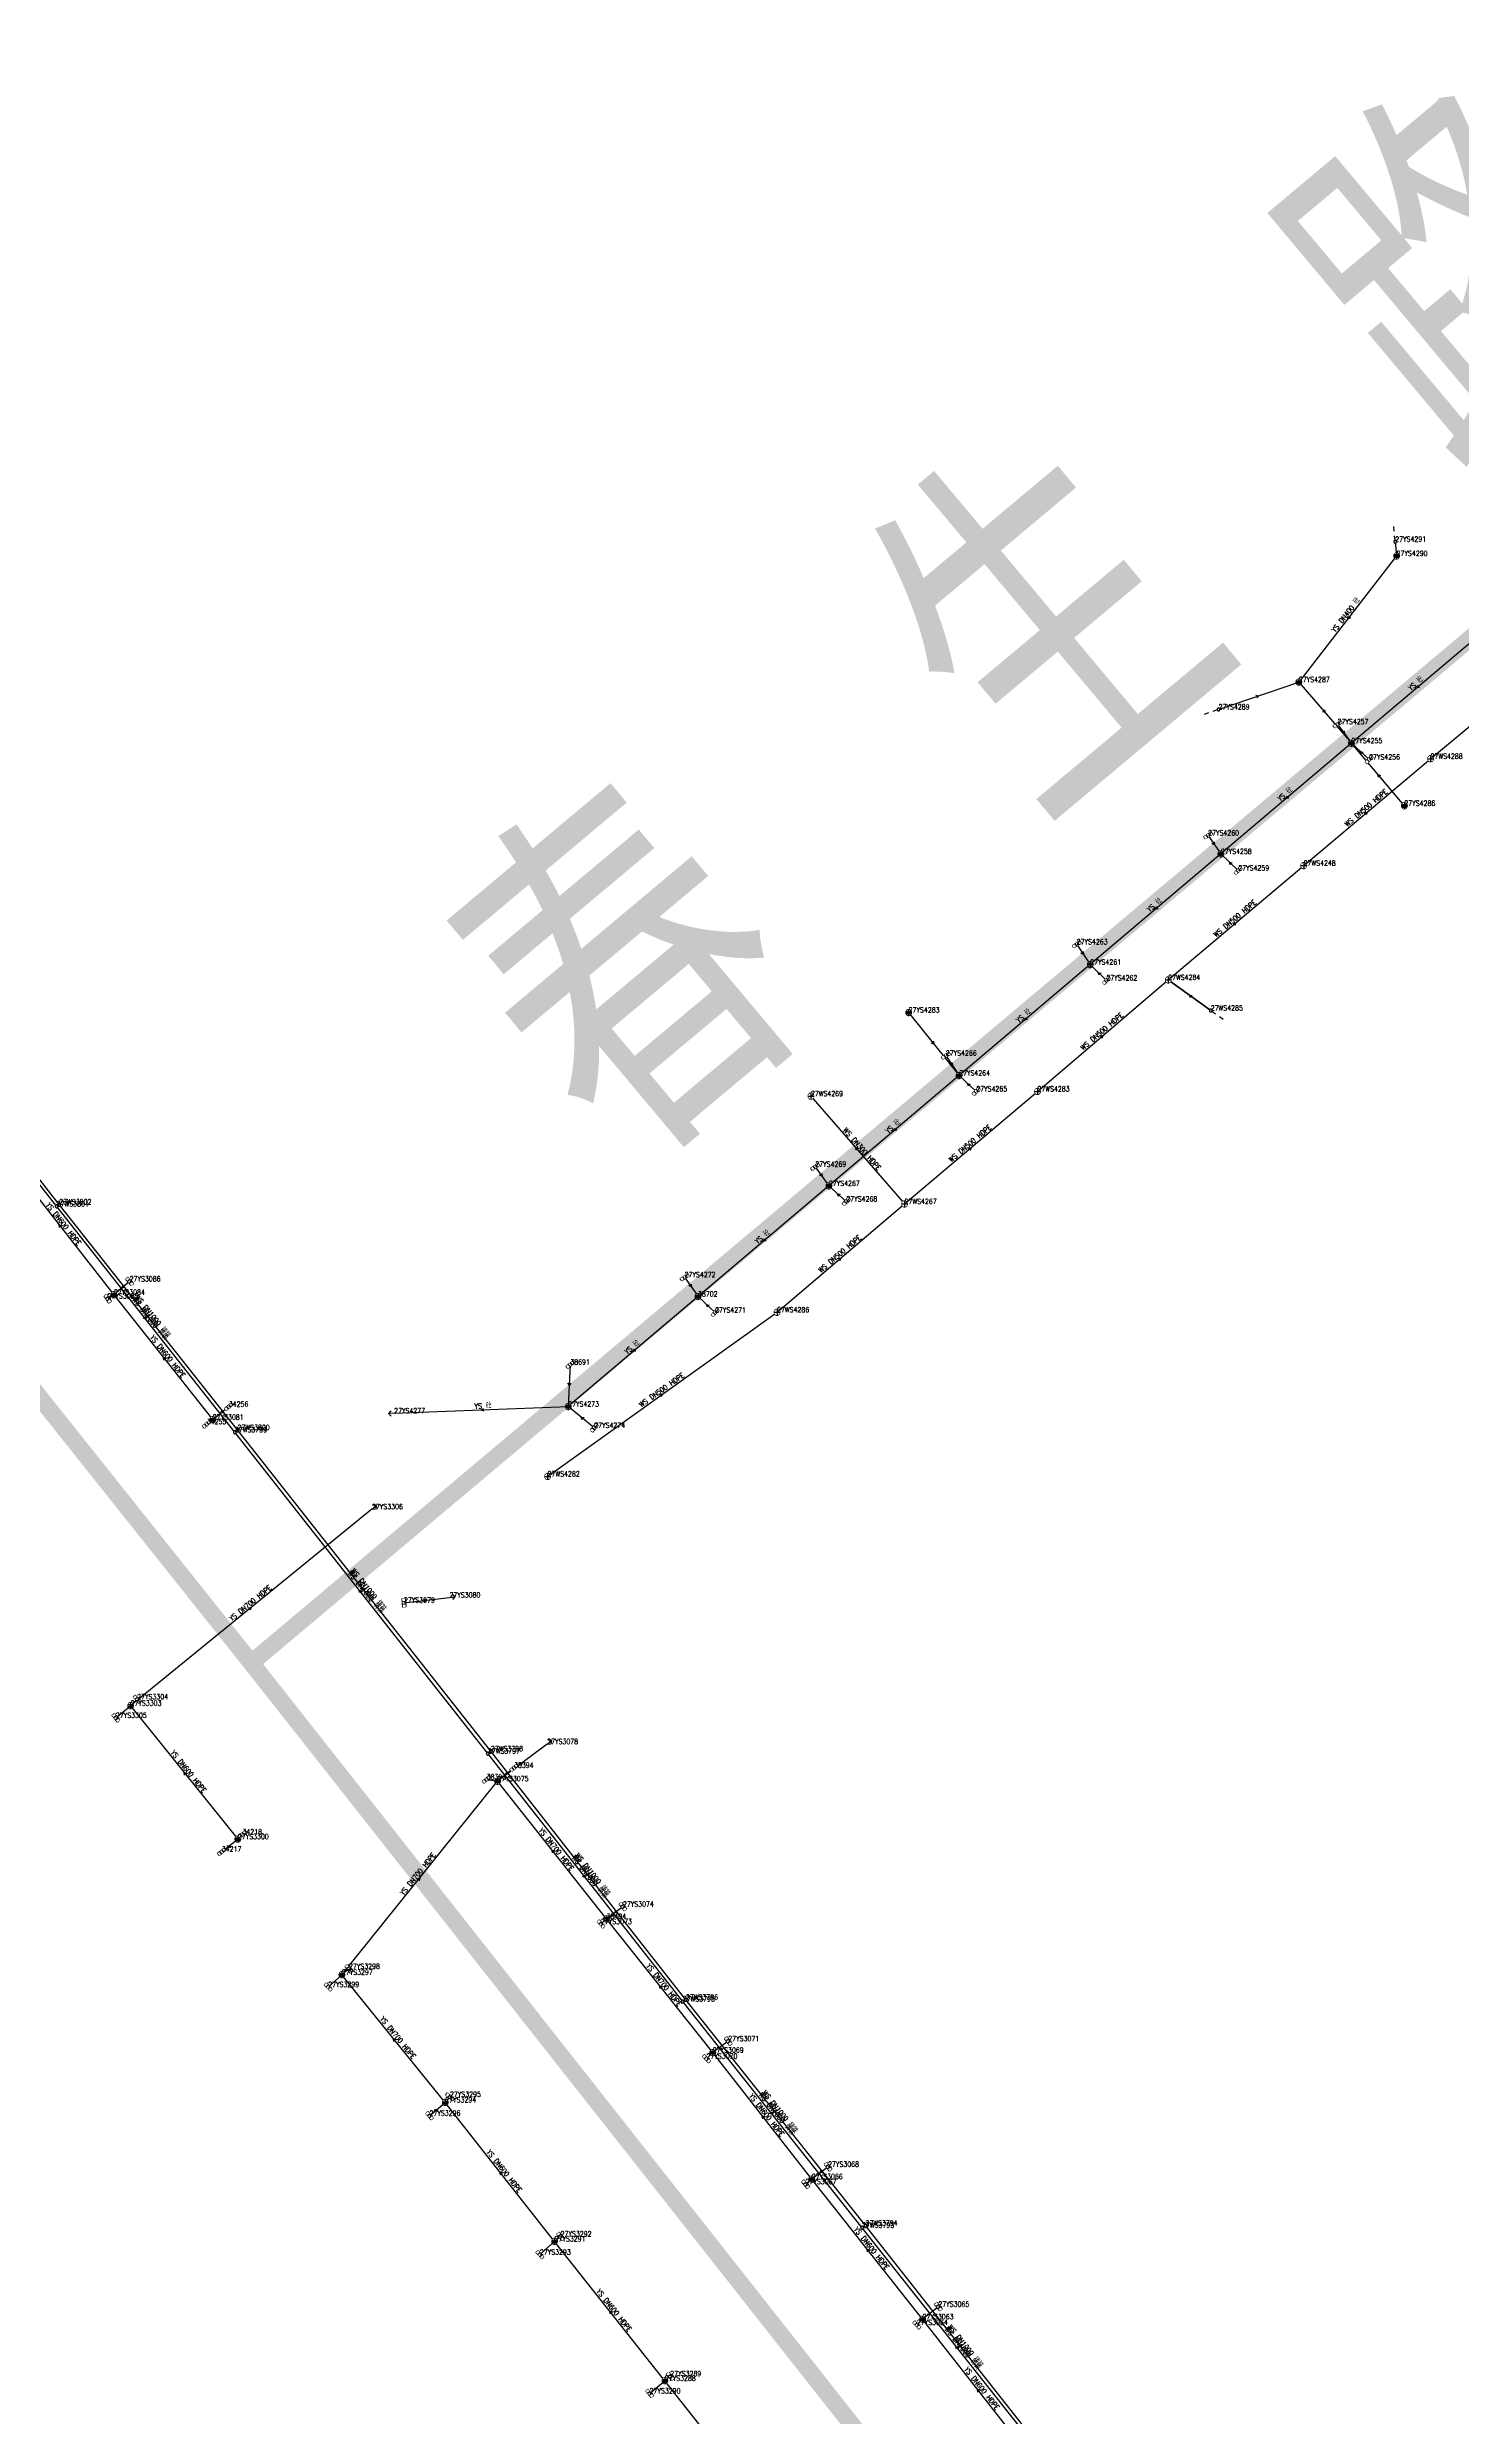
# Model space of a CAD drawing. Extents: x 78813 to 99477, y 2421021 to 2448125.
# Drawn here: x 82800.3 to 83048.1, y 2433436.8 to 2433852 of the extents above; entities that cross this region are included whole.
import ezdxf
from ezdxf.enums import TextEntityAlignment as Align

# ---------------------------------------------------------------- set-up
doc = ezdxf.new("R2010")
doc.units = 0
doc.set_wipeout_variables(frame=1)
doc.layers.get('0').update_dxf_attribs({"linetype": 'CONTINUOUS'})
for name, color, linetype in [('DX_WS', 16, 'CONTINUOUS'), ('DX_YS', 42, 'CONTINUOUS'), ('道路', 5, 'CONTINUOUS')]:
    doc.layers.add(name, color=color, linetype=linetype)
for name, color, linetype, true_color in [('WSLINE', 7, 'CONTINUOUS', 0x7f0000), ('YSANNEXE', 7, 'CONTINUOUS', 0xcc9900), ('YSLINE', 7, 'CONTINUOUS', 0xcc9900)]:
    doc.layers.add(name, color=color, linetype=linetype, true_color=true_color)
doc.layers.add('道路名称', color=7, linetype='CONTINUOUS', lineweight=0)
doc.styles.add('CcNameZT', font='txt.SHX', dxfattribs={"width": 0.8, "bigfont": 'HZTXT.SHX'})
doc.styles.get("Standard").update_dxf_attribs({"font": 'txt.shx', "bigfont": 'hztxt.shx'})
doc.styles.add('宋体0.7', font='', dxfattribs={"width": 0.7})
doc.styles.get('宋体0.7').set_extended_font_data('SimSun')

# ---------------------------------------------------------------- blocks, each defined once
blk = doc.blocks.new('PS管线点')
blk.add_wipeout([(0.5, 0), (0.5, 0.03), (0.5, 0.07), (0.49, 0.1), (0.48, 0.14), (0.47, 0.17), (0.46, 0.2), (0.44, 0.23), (0.42, 0.26), (0.4, 0.29), (0.38, 0.32), (0.36, 0.35), (0.33, 0.37), (0.31, 0.39), (0.28, 0.41), (0.25, 0.43), (0.22, 0.45), (0.19, 0.46), (0.15, 0.48), (0.12, 0.49), (0.09, 0.49), (0.05, 0.5), (0.02, 0.5), (-0.02, 0.5), (-0.05, 0.5), (-0.09, 0.49), (-0.12, 0.49), (-0.15, 0.48), (-0.19, 0.46), (-0.22, 0.45), (-0.25, 0.43), (-0.28, 0.41), (-0.31, 0.39), (-0.33, 0.37), (-0.36, 0.35), (-0.38, 0.32), (-0.4, 0.29), (-0.42, 0.26), (-0.44, 0.23), (-0.46, 0.2), (-0.47, 0.17), (-0.48, 0.14), (-0.49, 0.1), (-0.5, 0.07), (-0.5, 0.03), (-0.5, 0), (-0.5, -0.03), (-0.5, -0.07), (-0.49, -0.1), (-0.48, -0.14), (-0.47, -0.17), (-0.46, -0.2), (-0.44, -0.23), (-0.42, -0.26), (-0.4, -0.29), (-0.38, -0.32), (-0.36, -0.35), (-0.33, -0.37), (-0.31, -0.39), (-0.28, -0.41), (-0.25, -0.43), (-0.22, -0.45), (-0.19, -0.46), (-0.15, -0.48), (-0.12, -0.49), (-0.09, -0.49), (-0.05, -0.5), (-0.02, -0.5), (0.02, -0.5), (0.05, -0.5), (0.09, -0.49), (0.12, -0.49), (0.15, -0.48), (0.19, -0.46), (0.22, -0.45), (0.25, -0.43), (0.28, -0.41), (0.31, -0.39), (0.33, -0.37), (0.36, -0.35), (0.38, -0.32), (0.4, -0.29), (0.42, -0.26), (0.44, -0.23), (0.46, -0.2), (0.47, -0.17), (0.48, -0.14), (0.49, -0.1), (0.5, -0.07)])
blk.add_lwpolyline([(0.5, 0), (0.5, 0.03), (0.5, 0.07), (0.49, 0.1), (0.48, 0.14), (0.47, 0.17), (0.46, 0.2), (0.44, 0.23), (0.42, 0.26), (0.4, 0.29), (0.38, 0.32), (0.36, 0.35), (0.33, 0.37), (0.31, 0.39), (0.28, 0.41), (0.25, 0.43), (0.22, 0.45), (0.19, 0.46), (0.15, 0.48), (0.12, 0.49), (0.09, 0.49), (0.05, 0.5), (0.02, 0.5), (-0.02, 0.5), (-0.05, 0.5), (-0.09, 0.49), (-0.12, 0.49), (-0.15, 0.48), (-0.19, 0.46), (-0.22, 0.45), (-0.25, 0.43), (-0.28, 0.41), (-0.31, 0.39), (-0.33, 0.37), (-0.36, 0.35), (-0.38, 0.32), (-0.4, 0.29), (-0.42, 0.26), (-0.44, 0.23), (-0.46, 0.2), (-0.47, 0.17), (-0.48, 0.14), (-0.49, 0.1), (-0.5, 0.07), (-0.5, 0.03), (-0.5, 0), (-0.5, -0.03), (-0.5, -0.07), (-0.49, -0.1), (-0.48, -0.14), (-0.47, -0.17), (-0.46, -0.2), (-0.44, -0.23), (-0.42, -0.26), (-0.4, -0.29), (-0.38, -0.32), (-0.36, -0.35), (-0.33, -0.37), (-0.31, -0.39), (-0.28, -0.41), (-0.25, -0.43), (-0.22, -0.45), (-0.19, -0.46), (-0.15, -0.48), (-0.12, -0.49), (-0.09, -0.49), (-0.05, -0.5), (-0.02, -0.5), (0.02, -0.5), (0.05, -0.5), (0.09, -0.49), (0.12, -0.49), (0.15, -0.48), (0.19, -0.46), (0.22, -0.45), (0.25, -0.43), (0.28, -0.41), (0.31, -0.39), (0.33, -0.37), (0.36, -0.35), (0.38, -0.32), (0.4, -0.29), (0.42, -0.26), (0.44, -0.23), (0.46, -0.2), (0.47, -0.17), (0.48, -0.14), (0.49, -0.1), (0.5, -0.07), (0.5, 0)], close=True)
blk = doc.blocks.new('PS非普查')
blk.add_lwpolyline([(3.7, 0), (5.3, 0)])
blk.add_wipeout([(0.5, 0), (0.5, 0.03), (0.5, 0.07), (0.49, 0.1), (0.48, 0.14), (0.47, 0.17), (0.46, 0.2), (0.44, 0.23), (0.42, 0.26), (0.4, 0.29), (0.38, 0.32), (0.36, 0.35), (0.33, 0.37), (0.31, 0.39), (0.28, 0.41), (0.25, 0.43), (0.22, 0.45), (0.19, 0.46), (0.15, 0.48), (0.12, 0.49), (0.09, 0.49), (0.05, 0.5), (0.02, 0.5), (-0.02, 0.5), (-0.05, 0.5), (-0.09, 0.49), (-0.12, 0.49), (-0.15, 0.48), (-0.19, 0.46), (-0.22, 0.45), (-0.25, 0.43), (-0.28, 0.41), (-0.31, 0.39), (-0.33, 0.37), (-0.36, 0.35), (-0.38, 0.32), (-0.4, 0.29), (-0.42, 0.26), (-0.44, 0.23), (-0.46, 0.2), (-0.47, 0.17), (-0.48, 0.14), (-0.49, 0.1), (-0.5, 0.07), (-0.5, 0.03), (-0.5, 0), (-0.5, -0.03), (-0.5, -0.07), (-0.49, -0.1), (-0.48, -0.14), (-0.47, -0.17), (-0.46, -0.2), (-0.44, -0.23), (-0.42, -0.26), (-0.4, -0.29), (-0.38, -0.32), (-0.36, -0.35), (-0.33, -0.37), (-0.31, -0.39), (-0.28, -0.41), (-0.25, -0.43), (-0.22, -0.45), (-0.19, -0.46), (-0.15, -0.48), (-0.12, -0.49), (-0.09, -0.49), (-0.05, -0.5), (-0.02, -0.5), (0.02, -0.5), (0.05, -0.5), (0.09, -0.49), (0.12, -0.49), (0.15, -0.48), (0.19, -0.46), (0.22, -0.45), (0.25, -0.43), (0.28, -0.41), (0.31, -0.39), (0.33, -0.37), (0.36, -0.35), (0.38, -0.32), (0.4, -0.29), (0.42, -0.26), (0.44, -0.23), (0.46, -0.2), (0.47, -0.17), (0.48, -0.14), (0.49, -0.1), (0.5, -0.07)])
blk.add_line((0.5, 0), (2.1, 0))
blk.add_lwpolyline([(0.5, 0), (0.5, 0.03), (0.5, 0.07), (0.49, 0.1), (0.48, 0.14), (0.47, 0.17), (0.46, 0.2), (0.44, 0.23), (0.42, 0.26), (0.4, 0.29), (0.38, 0.32), (0.36, 0.35), (0.33, 0.37), (0.31, 0.39), (0.28, 0.41), (0.25, 0.43), (0.22, 0.45), (0.19, 0.46), (0.15, 0.48), (0.12, 0.49), (0.09, 0.49), (0.05, 0.5), (0.02, 0.5), (-0.02, 0.5), (-0.05, 0.5), (-0.09, 0.49), (-0.12, 0.49), (-0.15, 0.48), (-0.19, 0.46), (-0.22, 0.45), (-0.25, 0.43), (-0.28, 0.41), (-0.31, 0.39), (-0.33, 0.37), (-0.36, 0.35), (-0.38, 0.32), (-0.4, 0.29), (-0.42, 0.26), (-0.44, 0.23), (-0.46, 0.2), (-0.47, 0.17), (-0.48, 0.14), (-0.49, 0.1), (-0.5, 0.07), (-0.5, 0.03), (-0.5, 0), (-0.5, -0.03), (-0.5, -0.07), (-0.49, -0.1), (-0.48, -0.14), (-0.47, -0.17), (-0.46, -0.2), (-0.44, -0.23), (-0.42, -0.26), (-0.4, -0.29), (-0.38, -0.32), (-0.36, -0.35), (-0.33, -0.37), (-0.31, -0.39), (-0.28, -0.41), (-0.25, -0.43), (-0.22, -0.45), (-0.19, -0.46), (-0.15, -0.48), (-0.12, -0.49), (-0.09, -0.49), (-0.05, -0.5), (-0.02, -0.5), (0.02, -0.5), (0.05, -0.5), (0.09, -0.49), (0.12, -0.49), (0.15, -0.48), (0.19, -0.46), (0.22, -0.45), (0.25, -0.43), (0.28, -0.41), (0.31, -0.39), (0.33, -0.37), (0.36, -0.35), (0.38, -0.32), (0.4, -0.29), (0.42, -0.26), (0.44, -0.23), (0.46, -0.2), (0.47, -0.17), (0.48, -0.14), (0.49, -0.1), (0.5, -0.07), (0.5, 0)], close=True)
blk = doc.blocks.new('PS污水井')
blk.add_lwpolyline([(1, 0), (1, 0.07), (0.99, 0.14), (0.98, 0.21), (0.96, 0.28), (0.94, 0.34), (0.91, 0.41), (0.88, 0.47), (0.85, 0.53), (0.81, 0.59), (0.77, 0.64), (0.72, 0.69), (0.67, 0.74), (0.62, 0.79), (0.56, 0.83), (0.5, 0.87), (0.44, 0.9), (0.37, 0.93), (0.31, 0.95), (0.24, 0.97), (0.17, 0.98), (0.1, 0.99), (0.03, 1), (-0.03, 1), (-0.1, 0.99), (-0.17, 0.98), (-0.24, 0.97), (-0.31, 0.95), (-0.37, 0.93), (-0.44, 0.9), (-0.5, 0.87), (-0.56, 0.83), (-0.62, 0.79), (-0.67, 0.74), (-0.72, 0.69), (-0.77, 0.64), (-0.81, 0.59), (-0.85, 0.53), (-0.88, 0.47), (-0.91, 0.41), (-0.94, 0.34), (-0.96, 0.28), (-0.98, 0.21), (-0.99, 0.14), (-1, 0.07), (-1, 0), (-1, -0.07), (-0.99, -0.14), (-0.98, -0.21), (-0.96, -0.28), (-0.94, -0.34), (-0.91, -0.41), (-0.88, -0.47), (-0.85, -0.53), (-0.81, -0.59), (-0.77, -0.64), (-0.72, -0.69), (-0.67, -0.74), (-0.62, -0.79), (-0.56, -0.83), (-0.5, -0.87), (-0.44, -0.9), (-0.37, -0.93), (-0.31, -0.95), (-0.24, -0.97), (-0.17, -0.98), (-0.1, -0.99), (-0.03, -1), (0.03, -1), (0.1, -0.99), (0.17, -0.98), (0.24, -0.97), (0.31, -0.95), (0.37, -0.93), (0.44, -0.9), (0.5, -0.87), (0.56, -0.83), (0.62, -0.79), (0.67, -0.74), (0.72, -0.69), (0.77, -0.64), (0.81, -0.59), (0.85, -0.53), (0.88, -0.47), (0.91, -0.41), (0.94, -0.34), (0.96, -0.28), (0.98, -0.21), (0.99, -0.14), (1, 0)], close=True)
blk.add_wipeout([(1, 0), (1, 0.07), (0.99, 0.14), (0.98, 0.21), (0.96, 0.28), (0.94, 0.34), (0.91, 0.41), (0.88, 0.47), (0.85, 0.53), (0.81, 0.59), (0.77, 0.64), (0.72, 0.69), (0.67, 0.74), (0.62, 0.79), (0.56, 0.83), (0.5, 0.87), (0.44, 0.9), (0.37, 0.93), (0.31, 0.95), (0.24, 0.97), (0.17, 0.98), (0.1, 0.99), (0.03, 1), (-0.03, 1), (-0.1, 0.99), (-0.17, 0.98), (-0.24, 0.97), (-0.31, 0.95), (-0.37, 0.93), (-0.44, 0.9), (-0.5, 0.87), (-0.56, 0.83), (-0.62, 0.79), (-0.67, 0.74), (-0.72, 0.69), (-0.77, 0.64), (-0.81, 0.59), (-0.85, 0.53), (-0.88, 0.47), (-0.91, 0.41), (-0.94, 0.34), (-0.96, 0.28), (-0.98, 0.21), (-0.99, 0.14), (-1, 0.07), (-1, 0), (-1, -0.07), (-0.99, -0.14), (-0.98, -0.21), (-0.96, -0.28), (-0.94, -0.34), (-0.91, -0.41), (-0.88, -0.47), (-0.85, -0.53), (-0.81, -0.59), (-0.77, -0.64), (-0.72, -0.69), (-0.67, -0.74), (-0.62, -0.79), (-0.56, -0.83), (-0.5, -0.87), (-0.44, -0.9), (-0.37, -0.93), (-0.31, -0.95), (-0.24, -0.97), (-0.17, -0.98), (-0.1, -0.99), (-0.03, -1), (0.03, -1), (0.1, -0.99), (0.17, -0.98), (0.24, -0.97), (0.31, -0.95), (0.37, -0.93), (0.44, -0.9), (0.5, -0.87), (0.56, -0.83), (0.62, -0.79), (0.67, -0.74), (0.72, -0.69), (0.77, -0.64), (0.81, -0.59), (0.85, -0.53), (0.88, -0.47), (0.91, -0.41), (0.94, -0.34), (0.96, -0.28), (0.98, -0.21), (0.99, -0.14)])
for p, q in [((-1, 0), (0, 0)), ((0, 1), (0, 0)), ((0, 0), (0, -1)), ((0, 0), (1, 0))]:
    blk.add_line(p, q)
blk = doc.blocks.new('LX')
for p, q in [((-0.866, 0.5), (0, 0)), ((0, 0), (-0.866, -0.5))]:
    blk.add_line(p, q)
blk = doc.blocks.new('PS雨水井')
blk.add_lwpolyline([(1, 0), (1, 0.07), (0.99, 0.14), (0.98, 0.21), (0.96, 0.28), (0.94, 0.34), (0.91, 0.41), (0.88, 0.47), (0.85, 0.53), (0.81, 0.59), (0.77, 0.64), (0.72, 0.69), (0.67, 0.74), (0.62, 0.79), (0.56, 0.83), (0.5, 0.87), (0.44, 0.9), (0.37, 0.93), (0.31, 0.95), (0.24, 0.97), (0.17, 0.98), (0.1, 0.99), (0.03, 1), (-0.03, 1), (-0.1, 0.99), (-0.17, 0.98), (-0.24, 0.97), (-0.31, 0.95), (-0.37, 0.93), (-0.44, 0.9), (-0.5, 0.87), (-0.56, 0.83), (-0.62, 0.79), (-0.67, 0.74), (-0.72, 0.69), (-0.77, 0.64), (-0.81, 0.59), (-0.85, 0.53), (-0.88, 0.47), (-0.91, 0.41), (-0.94, 0.34), (-0.96, 0.28), (-0.98, 0.21), (-0.99, 0.14), (-1, 0.07), (-1, 0), (-1, -0.07), (-0.99, -0.14), (-0.98, -0.21), (-0.96, -0.28), (-0.94, -0.34), (-0.91, -0.41), (-0.88, -0.47), (-0.85, -0.53), (-0.81, -0.59), (-0.77, -0.64), (-0.72, -0.69), (-0.67, -0.74), (-0.62, -0.79), (-0.56, -0.83), (-0.5, -0.87), (-0.44, -0.9), (-0.37, -0.93), (-0.31, -0.95), (-0.24, -0.97), (-0.17, -0.98), (-0.1, -0.99), (-0.03, -1), (0.03, -1), (0.1, -0.99), (0.17, -0.98), (0.24, -0.97), (0.31, -0.95), (0.37, -0.93), (0.44, -0.9), (0.5, -0.87), (0.56, -0.83), (0.62, -0.79), (0.67, -0.74), (0.72, -0.69), (0.77, -0.64), (0.81, -0.59), (0.85, -0.53), (0.88, -0.47), (0.91, -0.41), (0.94, -0.34), (0.96, -0.28), (0.98, -0.21), (0.99, -0.14), (1, 0)], close=True)
blk.add_wipeout([(1, 0), (1, 0.07), (0.99, 0.14), (0.98, 0.21), (0.96, 0.28), (0.94, 0.34), (0.91, 0.41), (0.88, 0.47), (0.85, 0.53), (0.81, 0.59), (0.77, 0.64), (0.72, 0.69), (0.67, 0.74), (0.62, 0.79), (0.56, 0.83), (0.5, 0.87), (0.44, 0.9), (0.37, 0.93), (0.31, 0.95), (0.24, 0.97), (0.17, 0.98), (0.1, 0.99), (0.03, 1), (-0.03, 1), (-0.1, 0.99), (-0.17, 0.98), (-0.24, 0.97), (-0.31, 0.95), (-0.37, 0.93), (-0.44, 0.9), (-0.5, 0.87), (-0.56, 0.83), (-0.62, 0.79), (-0.67, 0.74), (-0.72, 0.69), (-0.77, 0.64), (-0.81, 0.59), (-0.85, 0.53), (-0.88, 0.47), (-0.91, 0.41), (-0.94, 0.34), (-0.96, 0.28), (-0.98, 0.21), (-0.99, 0.14), (-1, 0.07), (-1, 0), (-1, -0.07), (-0.99, -0.14), (-0.98, -0.21), (-0.96, -0.28), (-0.94, -0.34), (-0.91, -0.41), (-0.88, -0.47), (-0.85, -0.53), (-0.81, -0.59), (-0.77, -0.64), (-0.72, -0.69), (-0.67, -0.74), (-0.62, -0.79), (-0.56, -0.83), (-0.5, -0.87), (-0.44, -0.9), (-0.37, -0.93), (-0.31, -0.95), (-0.24, -0.97), (-0.17, -0.98), (-0.1, -0.99), (-0.03, -1), (0.03, -1), (0.1, -0.99), (0.17, -0.98), (0.24, -0.97), (0.31, -0.95), (0.37, -0.93), (0.44, -0.9), (0.5, -0.87), (0.56, -0.83), (0.62, -0.79), (0.67, -0.74), (0.72, -0.69), (0.77, -0.64), (0.81, -0.59), (0.85, -0.53), (0.88, -0.47), (0.91, -0.41), (0.94, -0.34), (0.96, -0.28), (0.98, -0.21), (0.99, -0.14)])
for p, q in [((-1, 0), (0, 0)), ((-0.88, 0.48), (0, 0.47)), ((0, 1), (0, 0)), ((0, 0.47), (0.88, 0.47)), ((0, 0), (0, -1)), ((0, 0), (1, 0)), ((-0.88, -0.48), (0, -0.48)), ((0, -0.48), (0.88, -0.48))]:
    blk.add_line(p, q)
blk = doc.blocks.new('PS出水口')
for points in [[(0, 0), (1.97, 0)], [(1.15, -0.88), (1.97, 0), (1.11, 0.93)]]:
    blk.add_lwpolyline(points)
blk = doc.blocks.new('PS雨篦')
blk.add_lwpolyline([(-1.5, 0.5), (0, 0.5), (1.5, 0.5), (1.5, -0.5), (0, -0.5), (-1.5, -0.5)], close=True)
blk.add_wipeout([(-1.5, 0.5), (0, 0.5), (1.5, 0.5), (1.5, -0.5), (0, -0.5), (-1.5, -0.5)])
for p, q in [((-0.51, -0.5), (-0.51, 0.5)), ((0.49, -0.5), (0.49, 0.5))]:
    blk.add_line(p, q)
blk = doc.blocks.new('测量点')
h = blk.add_hatch(color=256)
edge = h.paths.add_edge_path()
edge.add_arc((0, 0), 0.5, 0, 360)
blk.add_circle((0, 0), 0.5)

msp = doc.modelspace()

# ---------------------------------------------------------------- linework, layer by layer
at = {"layer": 'WSLINE'}
for p, q in [((83042.7, 2433727.31), (83065.91, 2433746.71)), ((83020.46, 2433708.58), (83042.7, 2433727.31)), ((82996.72, 2433688.56), (83020.46, 2433708.58)), ((82973.82, 2433669.01), (82996.72, 2433688.56)), ((82996.72, 2433688.56), (83004.18, 2433683.2)), ((83004.18, 2433683.2), (82996.72, 2433688.56)), ((82801.96, 2433648.88), (82772.09, 2433686.9)), ((82802.41, 2433649.21), (82772.52, 2433687.25)), ((82934.11, 2433668.19), (82950.53, 2433649.3)), ((82950.53, 2433649.3), (82973.82, 2433669.01)), ((82833.18, 2433609.28), (82801.96, 2433648.88)), ((82833.66, 2433609.69), (82802.41, 2433649.21)), ((82928.18, 2433630.32), (82950.53, 2433649.3)), ((82887.98, 2433601.55), (82928.18, 2433630.32)), ((82877.51, 2433552.98), (82833.18, 2433609.28)), ((82878.04, 2433553.41), (82833.66, 2433609.69)), ((82911.66, 2433509.55), (82877.51, 2433552.98)), ((82912.21, 2433509.86), (82878.04, 2433553.41)), ((82943.68, 2433470.28), (82912.21, 2433509.86)), ((82943.08, 2433469.91), (82911.66, 2433509.55)), ((82976.76, 2433427.39), (82943.08, 2433469.91)), ((82977.21, 2433427.71), (82943.68, 2433470.28))]:
    msp.add_line(p, q, dxfattribs=at)
at = {"layer": 'YSLINE'}
for p, q in [((83036.75, 2433762.85), (83019.61, 2433740.75)), ((83036.5, 2433765.35), (83036.75, 2433762.85)), ((83051.77, 2433749.44), (83028.82, 2433730.03)), ((83005.55, 2433735.95), (83019.61, 2433740.75)), ((83019.61, 2433740.75), (83028.82, 2433730.03)), ((83026.4, 2433733.37), (83028.82, 2433730.03)), ((83031.92, 2433727.17), (83028.82, 2433730.03)), ((83038.1, 2433719.07), (83028.82, 2433730.03)), ((83003.72, 2433713.88), (83005.94, 2433710.63)), ((83005.94, 2433710.63), (82983.05, 2433691.23)), ((83008.99, 2433707.72), (83005.94, 2433710.63)), ((82980.69, 2433694.79), (82983.05, 2433691.23)), ((82983.05, 2433691.23), (82960.08, 2433671.8)), ((82985.89, 2433688.46), (82983.05, 2433691.23)), ((82951.24, 2433682.84), (82960.08, 2433671.8)), ((82960.08, 2433671.8), (82937.26, 2433652.46)), ((82957.75, 2433675.29), (82960.08, 2433671.8)), ((82963.08, 2433669.02), (82960.08, 2433671.8)), ((82934.88, 2433655.82), (82937.26, 2433652.46)), ((82937.26, 2433652.46), (82914.33, 2433633.08)), ((82940.32, 2433649.73), (82937.26, 2433652.46)), ((82814.74, 2433635.72), (82811.98, 2433633.39)), ((82911.99, 2433636.46), (82914.33, 2433633.08)), ((82810.88, 2433632.71), (82811.98, 2433633.39)), ((82811.98, 2433633.39), (82829.3, 2433611.49)), ((82914.33, 2433633.08), (82891.58, 2433613.79)), ((82917.32, 2433630.27), (82914.33, 2433633.08)), ((82891.95, 2433621.15), (82891.58, 2433613.79)), ((82861.09, 2433612.61), (82891.58, 2433613.79)), ((82896.14, 2433610.07), (82891.58, 2433613.79)), ((82828.25, 2433610.7), (82829.3, 2433611.49)), ((82857.2, 2433595.82), (82814.9, 2433561.38)), ((82862.8, 2433579.43), (82870.77, 2433580.33)), ((82812.31, 2433559.25), (82814.9, 2433561.38)), ((82816.05, 2433562.5), (82814.9, 2433561.38)), ((82814.9, 2433561.38), (82833.69, 2433538)), ((82851.92, 2433514.23), (82879.22, 2433548.14)), ((82877.29, 2433548.46), (82879.22, 2433548.14)), ((82882.1, 2433550.5), (82879.22, 2433548.14)), ((82898.29, 2433524), (82879.22, 2433548.14)), ((82834.51, 2433538.82), (82833.69, 2433538)), ((82830.89, 2433535.8), (82833.69, 2433538)), ((82897.32, 2433523.12), (82898.29, 2433524)), ((82901.17, 2433526.16), (82898.29, 2433524)), ((82849.53, 2433512.08), (82851.92, 2433514.23)), ((82853.17, 2433515.27), (82851.92, 2433514.23)), ((82870.04, 2433491.87), (82851.92, 2433514.23)), ((82919.64, 2433502.59), (82916.91, 2433500.59)), ((82915.82, 2433499.52), (82916.91, 2433500.59)), ((82934.27, 2433478.42), (82916.91, 2433500.59)), ((82867.29, 2433489.53), (82870.04, 2433491.87)), ((82870.87, 2433492.84), (82870.04, 2433491.87)), ((82889.19, 2433467.5), (82870.04, 2433491.87)), ((82937.12, 2433480.58), (82934.27, 2433478.42)), ((82933.18, 2433477.53), (82934.27, 2433478.42)), ((82890.26, 2433468.38), (82889.19, 2433467.5)), ((82886.62, 2433465.19), (82889.19, 2433467.5)), ((82908.52, 2433443.09), (82889.19, 2433467.5)), ((82956.45, 2433456.06), (82953.69, 2433453.87)), ((82952.67, 2433452.86), (82953.69, 2433453.87)), ((82972.91, 2433429.33), (82953.69, 2433453.87)), ((82909.48, 2433443.88), (82908.52, 2433443.09)), ((82905.85, 2433440.87), (82908.52, 2433443.09)), ((82926.68, 2433420.17), (82908.52, 2433443.09))]:
    msp.add_line(p, q, dxfattribs=at)

# ---------------------------------------------------------------- block references
at = {"layer": 'DX_WS', "yscale": 0.5, "zscale": 0.5}
for p, xscale, rotation in [((83031.58, 2433717.94), 0.500000000136766, 40.10704567751556), ((83008.59, 2433698.57), 0.500000000136766, 40.10704567751556), ((83000.45, 2433685.88), 0.5000000000509134, 144.3853643634343), ((82985.27, 2433678.79), 0.4999999999234024, 40.68000344484277), ((82942.32, 2433658.74), 0.4999999999667166, 311.1160827600074), ((82962.17, 2433659.15), 0.500000000136766, 40.10704567751556), ((82939.35, 2433639.81), 0.500000000136766, 40.10704567751556), ((82817.57, 2433629.08), 0.5000000001124962, 308.342543028382), ((82818.03, 2433629.45), 0.5000000001124962, 308.342543028382), ((82908.08, 2433615.94), 0.4999999999741467, 35.52338329475418), ((82855.34, 2433581.13), 0.5000000001124962, 308.342543028382), ((82855.85, 2433581.55), 0.5000000001124962, 308.342543028382), ((82894.58, 2433531.26), 0.5000000001124962, 308.342543028382), ((82895.13, 2433531.63), 0.5000000001124962, 308.342543028382), ((82927.37, 2433489.73), 0.5000000001124962, 308.342543028382), ((82927.95, 2433490.07), 0.5000000001124962, 308.342543028382), ((82959.92, 2433448.65), 0.5000000001124962, 308.342543028382), ((82960.45, 2433449), 0.5000000001124962, 308.342543028382)]:
    msp.add_blockref('LX', p, dxfattribs=dict(at, xscale=xscale, rotation=rotation))
at = {"layer": 'DX_YS', "xscale": 0.5, "yscale": 0.5, "zscale": 0.5}
for p in [(82891.95, 2433621.15, 2.99), (82882.1, 2433550.5, 2.98)]:
    msp.add_blockref('测量点', p, dxfattribs=at)
at = {"layer": 'DX_YS', "yscale": 0.5, "zscale": 0.5}
for p, xscale, rotation in [((82861.09, 2433612.61, 1.45), 0.5000000000087872, 182.2216480087011), ((82857.2, 2433595.82, 1.57), 0.5000000000783349, 39.14404325738032), ((82870.77, 2433580.33, 3.39), 0.5000000000106152, 6.43174873581895), ((82887.9, 2433554.66, 0.61), 0.5000000000408309, 36.91948701620191)]:
    msp.add_blockref('PS出水口', p, dxfattribs=dict(at, xscale=xscale, rotation=rotation))
at = {"layer": 'YSANNEXE'}
for p, xscale, yscale, zscale, rotation in [((83028.18, 2433751.8), 0.5000000000145047, 0.5, 0.5, 232.0479070295271), ((83012.58, 2433738.35), 0.4999999999495339, 0.5, 0.5, 18.90760722081252), ((83040.29, 2433739.73), 0.4999999999623967, 0.5, 0.5, 220.015793325307), ((83017.38, 2433720.33), 0.4999999999623967, 0.5, 0.5, 220.015793325307), ((82994.49, 2433700.93), 0.4999999999623967, 0.5, 0.5, 220.015793325307), ((82971.56, 2433681.52), 0.4999999999623967, 0.5, 0.5, 220.015793325307), ((82948.67, 2433662.13), 0.4999999999623967, 0.5, 0.5, 220.015793325307), ((82802.39, 2433645.64), 0.5000000001002913, 0.5, 0.5, 128.2512907003004), ((82925.8, 2433642.77), 0.4999999999623967, 0.5, 0.5, 220.015793325307), ((82820.64, 2433622.44), 0.5000000001002913, 0.5, 0.5, 128.2512907003004), ((82902.96, 2433623.44), 0.4999999999623967, 0.5, 0.5, 220.015793325307), ((82891.77, 2433617.47), 0.4999999998830669, 0.5, 0.5, 266.9983325302861), ((82876.34, 2433613.2), 0.500000000000658, 0.500000000000658, 0.500000000000658, 182.2918281028671), ((82836.05, 2433578.6), 0.5000000000395375, 0.5, 0.5, 38.86987467606668), ((82866.79, 2433579.88), 0.5000000000001832, 0.5000000000001832, 0.5000000000001832, 6.302535747696793), ((82824.29, 2433549.69), 0.5000000001388842, 0.5, 0.5, 128.8242484920156), ((82888.76, 2433536.07), 0.5000000000000124, 0.5000000000000124, 0.5000000000000124, 128.3425461086518), ((82865.57, 2433531.19), 0.5000000001585412, 0.5, 0.5, 50.99324378081111), ((82907.6, 2433512.3), 0.5000000000000124, 0.5000000000000124, 0.5000000000000124, 128.3425461086518), ((82860.98, 2433503.05), 0.5000000001294027, 0.5, 0.5, 128.9155038915376), ((82925.59, 2433489.5), 0.5000000000000124, 0.5000000000000124, 0.5000000000000124, 128.3425461086518), ((82879.62, 2433479.68), 0.5000000000000124, 0.5000000000000124, 0.5000000000000124, 128.3425461086518), ((82943.98, 2433466.15), 0.5000000000000124, 0.5000000000000124, 0.5000000000000124, 128.3425461086518), ((82898.86, 2433455.29), 0.5000000000000124, 0.5000000000000124, 0.5000000000000124, 128.3425461086518), ((82963.3, 2433441.6), 0.5000000000000124, 0.5000000000000124, 0.5000000000000124, 128.3425461086518)]:
    msp.add_blockref('LX', p, dxfattribs=dict(at, xscale=xscale, yscale=yscale, zscale=zscale, rotation=rotation))

# ---------------------------------------------------------------- texts
at = {"layer": 'DX_WS', "style": 'CcNameZT', "width": 0.8}
for s, rotation, p in [(' WS DN500 HDPE', 40.1136, (83031.42, 2433718.14, -0.35)), (' WS DN500 HDPE', 40.1311, (83008.43, 2433698.76, 0.14)), (' WS DN500 HDPE', 40.4839, (82985.11, 2433678.98, 0.31)), (' WS DN300 HDPE', 310.9941, (82942.51, 2433658.91, 0.06)), (' WS DN500 HDPE', 40.2531, (82962.01, 2433659.34, -0.35)), (' WS DN500 HDPE', 40.3167, (82939.19, 2433640, -0.38)), (' WS DN1000 铸铁', 308.2515, (82817.76, 2433629.23, 3.03)), (' WS DN1000 铸铁', 308.3348, (82818.23, 2433629.6, 3.02)), (' WS DN500 HDPE', 35.5972, (82907.93, 2433616.14, 0.12)), (' WS DN1000 铸铁', 308.2153, (82855.54, 2433581.28, 3.19)), (' WS DN1000 铸铁', 308.2618, (82856.05, 2433581.7, 3.2)), (' WS DN1000 铸铁', 308.1777, (82894.78, 2433531.42, 2.84)), (' WS DN1000 铸铁', 308.1121, (82895.32, 2433531.79, 2.9)), (' WS DN1000 铸铁', 308.4102, (82927.56, 2433489.89, 2.83)), (' WS DN1000 铸铁', 308.4961, (82928.14, 2433490.22, 2.53)), (' WS DN1000 铸铁', 308.3794, (82960.12, 2433448.81, 3.07)), (' WS DN1000 铸铁', 308.2199, (82960.64, 2433449.15, 2.66))]:
    msp.add_text(s, height=0.9, rotation=rotation, dxfattribs=at).set_placement(p, align=Align.CENTER)
at = {"layer": 'DX_YS', "style": 'CcNameZT', "width": 0.8}
for s, rotation, p in [(' YS DN400 砼', 52.2106, (83027.98, 2433751.96, 2.56)), (' YS 砼', 40.2232, (83040.13, 2433739.92, 1.51)), (' YS 砼', 40.2972, (83017.22, 2433720.52, 1.44)), (' YS 砼', 40.2765, (82994.33, 2433701.12, 1.48)), (' YS 砼', 40.2257, (82971.4, 2433681.71, 1.34)), (' YS 砼', 40.2857, (82948.51, 2433662.32, 1.36)), (' YS 砼', 40.2117, (82925.64, 2433642.96, 1.23)), (' YS DN600 HDPE', 308.3442, (82820.84, 2433622.6, 1.94)), (' YS 砼', 40.2904, (82902.8, 2433623.63, 1.32)), (' YS 砼', 2.2216, (82876.33, 2433613.45, 1.22)), (' YS DN700 HDPE', 39.144, (82835.89, 2433578.79, 1.43)), (' YS DN600 HDPE', 308.786, (82824.49, 2433549.85, 1.43)), (' YS DN700 HDPE', 308.321, (82888.95, 2433536.22, 2.16)), (' YS DN700 HDPE', 51.1671, (82865.37, 2433531.34, 2.06)), (' YS DN700 HDPE', 309.0198, (82861.18, 2433503.21, 2.26)), (' YS DN600 HDPE', 308.059, (82925.79, 2433489.66, 2.49)), (' YS DN600 HDPE', 308.1519, (82879.81, 2433479.84, 2.15)), (' YS DN600 HDPE', 308.3822, (82899.05, 2433455.45, 2.22)), (' YS DN600 HDPE', 308.0713, (82963.5, 2433441.76, 2.5))]:
    msp.add_text(s, height=0.9, rotation=rotation, dxfattribs=at).set_placement(p, align=Align.CENTER)
at = {"layer": 'DX_YS', "width": 0.8}
for s, p in [('27YS4277', (82861.09, 2433612.61, 1.45)), ('27YS3306', (82857.2, 2433595.82, 1.57)), ('27YS3080', (82870.77, 2433580.33, 3.39)), ('27YS3078', (82887.9, 2433554.66, 0.61))]:
    msp.add_text(s, height=0.9, dxfattribs=at).set_placement(p)

# ---------------------------------------------------------------- next in the draw order: block references
at = {"layer": 'DX_WS', "xscale": 0.5, "yscale": 0.5, "zscale": 0.5}
for name, p in [('PS污水井', (83042.7, 2433727.31, 0.38)), ('PS污水井', (83020.46, 2433708.58, -0.35)), ('PS污水井', (82996.72, 2433688.56, 0.21)), ('PS污水井', (82934.11, 2433668.19, 0.06)), ('PS污水井', (82973.82, 2433669.01, 0.31)), ('PS管线点', (82801.96, 2433648.88, 3.03)), ('PS污水井', (82950.53, 2433649.3, -0.35)), ('PS污水井', (82928.18, 2433630.32, -0.38)), ('PS管线点', (82833.18, 2433609.28, 3.19)), ('PS污水井', (82887.98, 2433601.55, 0.11)), ('PS管线点', (82877.51, 2433552.98, 2.84)), ('PS管线点', (82911.66, 2433509.55, 2.83)), ('PS管线点', (82943.08, 2433469.91, 3.07))]:
    msp.add_blockref(name, p, dxfattribs=at)
at = {"layer": 'DX_WS', "xscale": 0.4999999999776356, "yscale": 0.5, "zscale": 0.5, "rotation": 324.264338722192}
msp.add_blockref('PS非普查', (83004.18, 2433683.2, 0.96), dxfattribs=at)
at = {"layer": 'DX_YS'}
for name, p, xscale, yscale, zscale, rotation in [('PS非普查', (83036.5, 2433765.35, 2.87), 0.4999999999663578, 0.5, 0.5, 95.7332836359288), ('PS非普查', (83005.55, 2433735.95, 1.2), 0.5000000000005402, 0.5000000000005402, 0.5000000000005402, 198.8728340851166), ('PS雨篦', (83026.4, 2433733.37, 2.88), 0.4999999999344954, 0.5, 0.5, 215.8557960028747), ('PS雨篦', (82980.69, 2433694.79, 2.88), 0.4999999999061452, 0.5, 0.5, 213.570918670676), ('PS雨篦', (82957.75, 2433675.29, 2.91), 0.4999999999052155, 0.5, 0.5, 213.7317096275296), ('PS雨篦', (82934.88, 2433655.82, 2.81), 0.5000000001145674, 0.5, 0.5, 215.3566082303398), ('PS雨篦', (82911.99, 2433636.46, 2.76), 0.4999999999670025, 0.5, 0.5, 214.71806549262), ('PS雨篦', (82917.32, 2433630.27, 2.82), 0.5000000001127245, 0.5, 0.5, 46.700376392958), ('PS雨篦', (82891.95, 2433621.15, 2.99), 0.499999999857888, 0.5, 0.5, 40.16648119226884), ('PS雨篦', (82896.14, 2433610.07, 2.83), 0.5000000000927631, 0.5, 0.5, 50.72771046548255), ('PS雨篦', (82862.8, 2433579.43, 3.25), 0.4999999998305708, 0.5, 0.5, 276.4317487314324), ('PS雨篦', (82890.26, 2433468.38, 3.05), 0.5000000001564454, 0.5, 0.5, 129.5472462520339), ('PS雨篦', (82886.62, 2433465.19, 3.31), 0.4999999999478085, 0.5, 0.5, 311.9217880656186), ('PS雨篦', (82956.45, 2433456.06, 3.45), 0.5000000000367937, 0.5, 0.5, 128.3116721220209), ('PS雨篦', (82909.48, 2433443.88, 3.08), 0.4999999998436364, 0.5, 0.5, 129.4619545870256), ('PS雨篦', (82905.85, 2433440.87, 3.35), 0.4999999999070743, 0.5, 0.5, 309.6387316703577)]:
    msp.add_blockref(name, p, dxfattribs=dict(at, xscale=xscale, yscale=yscale, zscale=zscale, rotation=rotation))
at = {"layer": 'DX_YS', "xscale": 0.5, "yscale": 0.5, "zscale": 0.5}
for p in [(83019.61, 2433740.75, 1.69), (83038.1, 2433719.07, 1.62), (82983.05, 2433691.23, 1.34), (82951.24, 2433682.84, 1.24), (82960.08, 2433671.8, 1.36), (82937.26, 2433652.46, 1.23), (82891.58, 2433613.79, 1.22), (82814.9, 2433561.38, 1.43), (82833.69, 2433538, 2.01), (82851.92, 2433514.23, 2.06), (82870.04, 2433491.87, 2.26)]:
    msp.add_blockref('PS雨水井', p, dxfattribs=at)

# ---------------------------------------------------------------- next in the draw order: linework, layer by layer
at = {"layer": 'YSLINE'}
msp.add_line((83028.82, 2433730.03), (83005.94, 2433710.63), dxfattribs=at)

# ---------------------------------------------------------------- next in the draw order: block references
at = {"layer": 'DX_WS', "xscale": 0.5, "yscale": 0.5, "zscale": 0.5}
for p in [(82802.41, 2433649.21, 3.02), (82833.66, 2433609.69, 3.2), (82878.04, 2433553.41, 2.9), (82912.21, 2433509.86, 2.53), (82943.68, 2433470.28, 2.66)]:
    msp.add_blockref('PS管线点', p, dxfattribs=at)
at = {"layer": 'DX_YS', "xscale": 0.5, "yscale": 0.5, "zscale": 0.5}
for name, p in [('PS雨水井', (83036.75, 2433762.85, 2.56)), ('测量点', (82914.33, 2433633.08, 1.32)), ('测量点', (82834.51, 2433538.82, 2.85)), ('测量点', (82830.89, 2433535.8, 3.21)), ('PS雨水井', (82889.19, 2433467.5, 2.15)), ('PS雨水井', (82908.52, 2433443.09, 2.22))]:
    msp.add_blockref(name, p, dxfattribs=at)
at = {"layer": 'DX_YS', "yscale": 0.5, "zscale": 0.5}
for p, xscale, rotation in [((82985.89, 2433688.46, 3.05), 0.5000000000379726, 45.70454634986249), ((82963.08, 2433669.02, 2.83), 0.5000000000546521, 47.1987925075895), ((82940.32, 2433649.73, 2.48), 0.5000000000625998, 48.22146710542932), ((82812.31, 2433559.25, 3.09), 0.5000000000030379, 309.4110537689517), ((82816.05, 2433562.5, 2.77), 0.499999999977739, 134.1396156994523), ((82853.17, 2433515.27, 2.9), 0.5000000001138996, 129.8100829215784), ((82849.53, 2433512.08, 3.21), 0.4999999998890822, 311.8879292225045), ((82870.87, 2433492.84, 2.99), 0.5000000001121448, 139.5548907412347), ((82867.29, 2433489.53, 3.26), 0.4999999999157641, 310.4533549986284)]:
    msp.add_blockref('PS雨篦', p, dxfattribs=dict(at, xscale=xscale, rotation=rotation))
at = {"layer": 'YSANNEXE', "yscale": 0.5, "zscale": 0.5}
for p, xscale, rotation in [((83024.21, 2433735.39), 0.5000000000258765, 310.5431249586227), ((82981.87, 2433693.01), 0.4999999998177176, 303.6676314331503), ((82955.66, 2433677.32), 0.500000000170287, 308.8242515605929), ((82958.91, 2433673.55), 0.4999999998177176, 303.6676314331503), ((82936.07, 2433654.14), 0.5000000001288877, 305.3865047946925), ((82893.86, 2433611.93), 0.5000000000554489, 140.9476175954953)]:
    msp.add_blockref('LX', p, dxfattribs=dict(at, xscale=xscale, rotation=rotation))

# ---------------------------------------------------------------- next in the draw order: texts
at = {"layer": 'DX_WS', "style": 'CcNameZT', "width": 0.8}
for s, p in [('27WS4288', (83042.7, 2433727.31, 0.38)), ('27WS4248', (83020.46, 2433708.58, -0.35)), ('27WS4284', (82996.72, 2433688.56, 0.21)), ('27WS4285', (83004.18, 2433683.2, 0.96)), ('27WS4269', (82934.11, 2433668.19, 0.06)), ('27WS4283', (82973.82, 2433669.01, 0.31)), ('27WS4267', (82950.53, 2433649.3, -0.35)), ('27WS4286', (82928.18, 2433630.32, -0.38)), ('27WS4282', (82887.98, 2433601.55, 0.11))]:
    msp.add_text(s, height=0.9, dxfattribs=at).set_placement(p)
at = {"layer": 'DX_YS', "width": 0.8}
for s, p in [('27YS4287', (83019.61, 2433740.75, 1.69)), ('27YS4289', (83005.55, 2433735.95, 1.2)), ('27YS4257', (83026.4, 2433733.37, 2.88)), ('27YS4286', (83038.1, 2433719.07, 1.62)), ('27YS4263', (82980.69, 2433694.79, 2.88)), ('27YS4283', (82951.24, 2433682.84, 1.24)), ('27YS4266', (82957.75, 2433675.29, 2.91)), ('27YS4269', (82934.88, 2433655.82, 2.81)), ('27YS4272', (82911.99, 2433636.46, 2.76)), ('27YS4271', (82917.32, 2433630.27, 2.82)), ('38691', (82891.95, 2433621.15, 2.99)), ('27YS4273', (82891.58, 2433613.79, 1.22)), ('27YS4274', (82896.14, 2433610.07, 2.83)), ('27YS3079', (82862.8, 2433579.43, 3.25)), ('27YS3065', (82956.45, 2433456.06, 3.45))]:
    msp.add_text(s, height=0.9, dxfattribs=at).set_placement(p)

# ---------------------------------------------------------------- next in the draw order: linework, layer by layer
at = {"layer": 'YSLINE'}
for p, q in [((82792.79, 2433657.89), (82811.98, 2433633.39)), ((82832.1, 2433613.77), (82829.3, 2433611.49)), ((82887.9, 2433554.66), (82879.22, 2433548.14)), ((82916.91, 2433500.59), (82898.29, 2433524)), ((82953.69, 2433453.87), (82934.27, 2433478.42))]:
    msp.add_line(p, q, dxfattribs=at)

# ---------------------------------------------------------------- next in the draw order: block references
at = {"layer": 'DX_YS', "xscale": 0.5, "yscale": 0.5, "zscale": 0.5}
for p in [(83028.82, 2433730.03, 1.44), (83005.94, 2433710.63, 1.48), (82914.33, 2433633.08, 1.32)]:
    msp.add_blockref('PS雨水井', p, dxfattribs=at)
at = {"layer": 'DX_YS', "yscale": 0.5, "zscale": 0.5}
for p, xscale, rotation in [((83003.72, 2433713.88, 3.1), 0.4999999998811952, 214.3246403145921), ((82834.51, 2433538.82, 2.85), 0.499999999857888, 40.16648119226884), ((82830.89, 2433535.8, 3.21), 0.499999999857888, 40.16648119226884)]:
    msp.add_blockref('PS雨篦', p, dxfattribs=dict(at, xscale=xscale, rotation=rotation))
at = {"layer": 'YSANNEXE', "yscale": 0.5, "zscale": 0.5}
for p, xscale, rotation in [((82984.47, 2433689.85), 0.5000000001550294, 135.7909974270936), ((82961.58, 2433670.41), 0.5000000000109518, 136.9369130337061), ((82938.79, 2433651.09), 0.4999999998782457, 138.082828643291), ((82868.67, 2433490.7), 0.4999999999234024, 40.68000344484277)]:
    msp.add_blockref('LX', p, dxfattribs=dict(at, xscale=xscale, rotation=rotation))

# ---------------------------------------------------------------- next in the draw order: texts
at = {"layer": 'DX_WS', "style": 'CcNameZT', "width": 0.8}
for s, p in [('27WS3801', (82801.96, 2433648.88, 3.03)), ('27WS3802', (82802.41, 2433649.21, 3.02)), ('27WS3799', (82833.18, 2433609.28, 3.19)), ('27WS3800', (82833.66, 2433609.69, 3.2)), ('27WS3797', (82877.51, 2433552.98, 2.84)), ('27WS3798', (82878.04, 2433553.41, 2.9)), ('27WS3795', (82911.66, 2433509.55, 2.83)), ('27WS3796', (82912.21, 2433509.86, 2.53)), ('27WS3793', (82943.08, 2433469.91, 3.07)), ('27WS3794', (82943.68, 2433470.28, 2.66))]:
    msp.add_text(s, height=0.9, dxfattribs=at).set_placement(p)
at = {"layer": 'DX_YS', "width": 0.8}
for s, p in [('27YS4291', (83036.5, 2433765.35, 2.87)), ('27YS4290', (83036.75, 2433762.85, 2.56)), ('27YS4261', (82983.05, 2433691.23, 1.34)), ('27YS4262', (82985.89, 2433688.46, 3.05)), ('27YS4264', (82960.08, 2433671.8, 1.36)), ('27YS4265', (82963.08, 2433669.02, 2.83)), ('27YS4267', (82937.26, 2433652.46, 1.23)), ('27YS4268', (82940.32, 2433649.73, 2.48)), ('27YS3305', (82812.31, 2433559.25, 3.09)), ('27YS3303', (82814.9, 2433561.38, 1.43)), ('27YS3304', (82816.05, 2433562.5, 2.77)), ('27YS3297', (82851.92, 2433514.23, 2.06)), ('27YS3298', (82853.17, 2433515.27, 2.9)), ('27YS3299', (82849.53, 2433512.08, 3.21)), ('27YS3295', (82870.87, 2433492.84, 2.99)), ('27YS3296', (82867.29, 2433489.53, 3.26)), ('27YS3294', (82870.04, 2433491.87, 2.26)), ('27YS3291', (82889.19, 2433467.5, 2.15)), ('27YS3292', (82890.26, 2433468.38, 3.05)), ('27YS3293', (82886.62, 2433465.19, 3.31)), ('27YS3288', (82908.52, 2433443.09, 2.22)), ('27YS3289', (82909.48, 2433443.88, 3.08)), ('27YS3290', (82905.85, 2433440.87, 3.35))]:
    msp.add_text(s, height=0.9, dxfattribs=at).set_placement(p)
at = {"layer": 'DX_YS', "style": 'CcNameZT', "width": 0.8}
for s, rotation, p in [(' YS DN600 HDPE', 308.0743, (82802.59, 2433645.79, 1.94)), (' YS DN700 HDPE', 308.4992, (82907.8, 2433512.45, 2.27)), (' YS DN600 HDPE', 308.3424, (82944.18, 2433466.3, 2.5))]:
    msp.add_text(s, height=0.9, rotation=rotation, dxfattribs=at).set_placement(p, align=Align.CENTER)

# ---------------------------------------------------------------- next in the draw order: block references
at = {"layer": 'DX_YS', "yscale": 0.5, "zscale": 0.5}
for p, xscale, rotation in [((83031.92, 2433727.17, 2.88), 0.5000000000118434, 47.41193903189097), ((83008.99, 2433707.72, 3.08), 0.4999999999550455, 46.40421572724348), ((82901.17, 2433526.16, 3.17), 0.5000000001002094, 126.850780991879), ((82897.32, 2433523.12, 2.9), 0.5000000000069413, 312.0454201821244), ((82915.82, 2433499.52, 2.99), 0.5000000001245959, 314.5771605901955), ((82937.12, 2433480.58, 3.19), 0.5000000000933441, 127.3221726940398), ((82933.18, 2433477.53, 3.11), 0.4999999998275261, 309.0226766976767), ((82952.67, 2433452.86, 3.11), 0.4999999999736211, 314.9156174719986)]:
    msp.add_blockref('PS雨篦', p, dxfattribs=dict(at, xscale=xscale, rotation=rotation))
at = {"layer": 'DX_YS', "xscale": 0.5, "yscale": 0.5, "zscale": 0.5}
for p in [(82811.98, 2433633.39, 1.94), (82829.3, 2433611.49, 1.96), (82879.22, 2433548.14, 0.65)]:
    msp.add_blockref('PS雨水井', p, dxfattribs=at)
at = {"layer": 'YSANNEXE', "yscale": 0.5, "zscale": 0.5}
for p, xscale, rotation in [((83027.61, 2433731.7), 0.5000000000244696, 305.9594625981051), ((83004.83, 2433712.25), 0.5000000000317009, 304.2405892125171), ((82913.16, 2433634.77), 0.5000000000784204, 304.8135470032408), ((82915.82, 2433631.67), 0.5000000000109518, 136.9369130337061), ((82832.29, 2433536.9), 0.4999999998864714, 38.38817225690372)]:
    msp.add_blockref('LX', p, dxfattribs=dict(at, xscale=xscale, rotation=rotation))

# ---------------------------------------------------------------- next in the draw order: texts
at = {"layer": 'DX_YS', "width": 0.8}
for s, p in [('27YS4255', (83028.82, 2433730.03, 1.44)), ('27YS4260', (83003.72, 2433713.88, 3.1)), ('27YS4258', (83005.94, 2433710.63, 1.48)), ('38702', (82914.33, 2433633.08, 1.32)), ('27YS3300', (82833.69, 2433538, 2.01)), ('34218', (82834.51, 2433538.82, 2.85)), ('34217', (82830.89, 2433535.8, 3.21))]:
    msp.add_text(s, height=0.9, dxfattribs=at).set_placement(p)

# ---------------------------------------------------------------- next in the draw order: block references
at = {"layer": 'DX_YS', "yscale": 0.5, "zscale": 0.5}
for p, xscale, rotation in [((82814.74, 2433635.72, 3.13), 0.4999999998876329, 130.0759760580251), ((82810.88, 2433632.71, 2.71), 0.4999999999275599, 301.6682704919246), ((82882.1, 2433550.5, 2.98), 0.499999999857888, 40.16648119226884)]:
    msp.add_blockref('PS雨篦', p, dxfattribs=dict(at, xscale=xscale, rotation=rotation))
at = {"layer": 'DX_YS', "xscale": 0.5, "yscale": 0.5, "zscale": 0.5}
for name, p in [('测量点', (82832.1, 2433613.77, 3.12)), ('测量点', (82828.25, 2433610.7, 2.75)), ('测量点', (82877.29, 2433548.46, 2.71)), ('测量点', (82898.29, 2433524, 2.16)), ('PS雨水井', (82916.91, 2433500.59, 2.27)), ('PS雨水井', (82934.27, 2433478.42, 2.49)), ('PS雨水井', (82953.69, 2433453.87, 2.5))]:
    msp.add_blockref(name, p, dxfattribs=at)
at = {"layer": 'YSANNEXE', "yscale": 0.5, "zscale": 0.5}
for p, xscale, rotation in [((83030.37, 2433728.6), 0.500000000145689, 137.509870812667), ((83033.46, 2433724.55), 0.5000000000899036, 130.061419485076), ((83007.46, 2433709.18), 0.500000000144994, 136.3639552231507)]:
    msp.add_blockref('LX', p, dxfattribs=dict(at, xscale=xscale, rotation=rotation))

# ---------------------------------------------------------------- next in the draw order: texts
at = {"layer": 'DX_YS', "width": 0.8}
for s, p in [('27YS4256', (83031.92, 2433727.17, 2.88)), ('27YS4259', (83008.99, 2433707.72, 3.08)), ('27YS3074', (82901.17, 2433526.16, 3.17)), ('27YS3068', (82937.12, 2433480.58, 3.19))]:
    msp.add_text(s, height=0.9, dxfattribs=at).set_placement(p)
at = {"layer": '道路名称', "style": '宋体0.7', "width": 0.7}
msp.add_text('春  生  路', height=50, rotation=39.9611, dxfattribs=at).set_placement((82899.61, 2433656.01))

# ---------------------------------------------------------------- next in the draw order: block references
at = {"layer": 'DX_YS', "yscale": 0.5, "zscale": 0.5}
for p, xscale, rotation in [((82832.1, 2433613.77, 3.12), 0.499999999857888, 40.16648119226884), ((82828.25, 2433610.7, 2.75), 0.499999999857888, 40.16648119226884), ((82877.29, 2433548.46, 2.71), 0.499999999857888, 40.16648119226884), ((82919.64, 2433502.59, 3.35), 0.500000000085305, 126.2219211249726)]:
    msp.add_blockref('PS雨篦', p, dxfattribs=dict(at, xscale=xscale, rotation=rotation))
at = {"layer": 'DX_YS', "xscale": 0.5, "yscale": 0.5, "zscale": 0.5}
msp.add_blockref('PS雨水井', (82898.29, 2433524, 2.16), dxfattribs=at)
at = {"layer": 'YSANNEXE', "yscale": 0.5, "zscale": 0.5}
for p, xscale, rotation in [((82813.36, 2433634.55), 0.4999999999623967, 220.015793325307), ((82883.56, 2433551.4), 0.5000000000592314, 37.15100129229623), ((82880.66, 2433549.32), 0.500000000011632, 219.4428355378872), ((82935.7, 2433479.5), 0.5000000000978088, 217.1510043685647)]:
    msp.add_blockref('LX', p, dxfattribs=dict(at, xscale=xscale, rotation=rotation))

# ---------------------------------------------------------------- next in the draw order: texts
at = {"layer": 'DX_YS', "width": 0.8}
for s, p in [('27YS3084', (82811.98, 2433633.39, 1.94)), ('27YS3086', (82814.74, 2433635.72, 3.13)), ('27YS3085', (82810.88, 2433632.71, 2.71)), ('38394', (82882.1, 2433550.5, 2.98)), ('27YS3067', (82933.18, 2433477.53, 3.11)), ('27YS3066', (82934.27, 2433478.42, 2.49)), ('27YS3064', (82952.67, 2433452.86, 3.11)), ('27YS3063', (82953.69, 2433453.87, 2.5))]:
    msp.add_text(s, height=0.9, dxfattribs=at).set_placement(p)

# ---------------------------------------------------------------- next in the draw order: linework, layer by layer
at = {"layer": '道路', "const_width": 3, "flags": 128}
for points in [[(83418.46, 2432865.07), (83298.22, 2432987.89), (83193.75, 2433115.45), (83007.9, 2433350.9), (82836.11, 2433568.8), (82427.99, 2434081.07), (81804.77, 2434876.6), (81332.49, 2435513.34)], [(82836.04, 2433568.88), (83163.41, 2433844.03), (83488.11, 2433769.24)]]:
    msp.add_lwpolyline(points, dxfattribs=at)

# ---------------------------------------------------------------- next in the draw order: block references
at = {"layer": 'YSANNEXE', "yscale": 0.5, "zscale": 0.5}
for p, xscale, rotation in [((82830.7, 2433612.63), 0.500000000011632, 219.4428355378872), ((82899.73, 2433525.08), 0.5000000000441694, 216.5780465660369)]:
    msp.add_blockref('LX', p, dxfattribs=dict(at, xscale=xscale, rotation=rotation))

# ---------------------------------------------------------------- next in the draw order: texts
at = {"layer": 'DX_YS', "width": 0.8}
for s, p in [('34256', (82832.1, 2433613.77, 3.12)), ('34255', (82828.25, 2433610.7, 2.75)), ('27YS3081', (82829.3, 2433611.49, 1.96)), ('38393', (82877.29, 2433548.46, 2.71)), ('27YS3075', (82879.22, 2433548.14, 0.65)), ('27YS3073', (82897.32, 2433523.12, 2.9)), ('38404', (82898.29, 2433524, 2.16)), ('27YS3069', (82916.91, 2433500.59, 2.27)), ('27YS3071', (82919.64, 2433502.59, 3.35)), ('27YS3070', (82915.82, 2433499.52, 2.99))]:
    msp.add_text(s, height=0.9, dxfattribs=at).set_placement(p)

doc.saveas('drawing.dxf')
